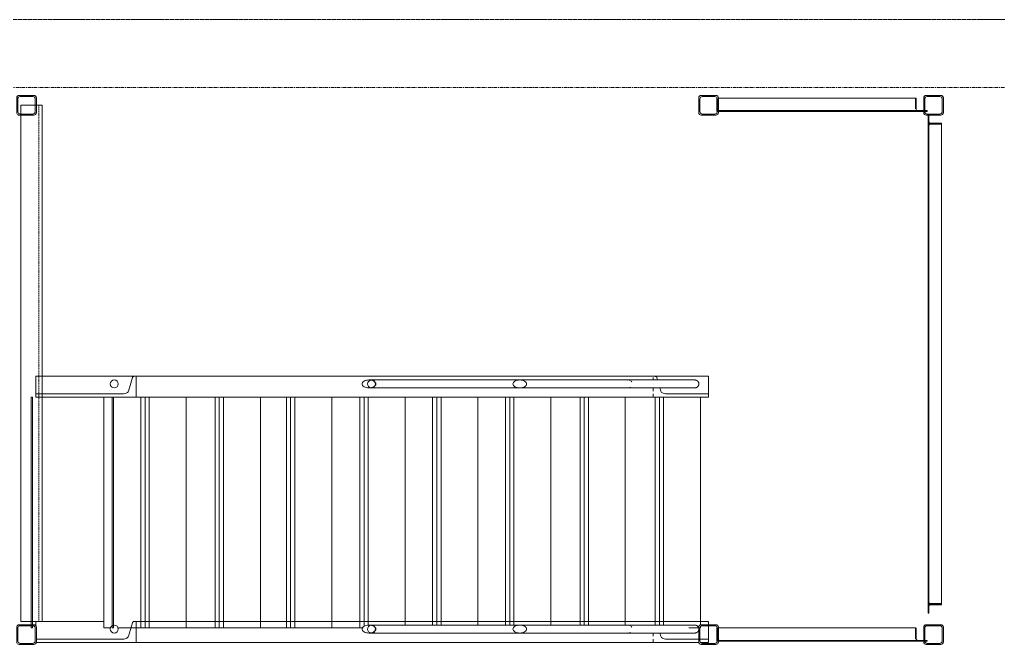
# Model space of a CAD drawing. Header units: centimetres. Extents: x -14155 to 6577, y -1225 to 8033.
# Drawn here: x -12957.2 to -12583.9, y 5476.2 to 5714.4 of the extents above; entities that cross this region are included whole.
import ezdxf

# ---------------------------------------------------------------- set-up
doc = ezdxf.new("R2010")
doc.units = ezdxf.units.CM
for name, pattern in [('_Overhead', [0.47625, 0.3175, -0.15875]), ('Grid Line', [2.2225, 1.27, -0.3175, 0.3175, -0.3175]), ('Hidden', [0.714375, 0.47625, -0.238125])]:
    doc.linetypes.add(name, pattern=pattern)
for name, color, linetype, lineweight in [('A-FLOR', 7, 'Continuous', 9), ('A-FLOR-HRAL', 7, 'Continuous', 9), ('S-BEAM', 7, 'Continuous', 9), ('S-COLS', 7, 'Continuous', 9), ('S-GRID', 7, 'Continuous', 9)]:
    doc.layers.add(name, color=color, linetype=linetype, lineweight=lineweight)

# ---------------------------------------------------------------- blocks, each defined once
blk = doc.blocks.new('HSS Rectangular-Column - 75 x 75-1752346-N01 - Planta')
at = {"layer": 'S-COLS'}
for p, q in [((2.8, 3.75), (-2.8, 3.75)), ((-3.75, 2.8), (-3.75, 0.07)), ((-3.75, 0.07), (-3.75, -2.8)), ((-3.35, 0.07), (-3.35, 2.4)), ((-3.35, -2.4), (-3.35, 0.07)), ((-2.4, 3.35), (2.4, 3.35)), ((3.35, 2.4), (3.35, 0)), ((3.35, 0), (3.35, -2.4)), ((3.75, 0), (3.75, 2.8)), ((2.4, -3.35), (-2.12, -3.35)), ((3.75, -2.8), (3.75, 0)), ((-2.8, -3.75), (-2.12, -3.75)), ((-2.12, -3.75), (2.8, -3.75))]:
    blk.add_line(p, q, dxfattribs=at)
for centre, radius, start, end in [((-2.8, 2.8), 0.95, 90, 180), ((2.8, 2.8), 0.95, 360, 90), ((-2.4, 2.4), 0.952, 90, 180), ((2.4, 2.4), 0.953, 0, 90), ((-2.8, -2.8), 0.95, 180, 245.6618), ((-2.4, -2.4), 0.953, 180, 210.1125), ((-2.8, -2.8), 0.95, 245.6618, 270), ((-2.4, -2.4), 0.953, 225, 270), ((2.4, -2.4), 0.952, 270, 0), ((2.8, -2.8), 0.95, 270, 360)]:
    blk.add_arc(centre, radius, start, end, dxfattribs=at)
blk = doc.blocks.new('HSS Rectangular-Column - 75 x 75-1752528-N01 - Planta')
at = {"layer": 'S-COLS'}
for p, q in [((2.8, 3.75), (-2.8, 3.75)), ((-3.75, 2.8), (-3.75, -2.8)), ((-3.35, -2.3975), (-3.35, 2.3975)), ((-2.3975, 3.35), (2.3975, 3.35)), ((3.35, 2.3975), (3.35, -2.3975)), ((3.75, -2.8), (3.75, 2.8)), ((2.3975, -3.35), (-2.3975, -3.35)), ((-2.8, -3.75), (2.8, -3.75))]:
    blk.add_line(p, q, dxfattribs=at)
for centre, radius, start, end in [((-2.8, 2.8), 0.95, 90, 180), ((2.8, 2.8), 0.95, 360, 90), ((-2.3975, 2.3975), 0.9525, 90, 180), ((2.3975, 2.3975), 0.9525, 0, 90), ((-2.8, -2.8), 0.95, 180, 270), ((-2.3975, -2.3975), 0.9525, 180, 270), ((2.3975, -2.3975), 0.9525, 270, 0), ((2.8, -2.8), 0.95, 270, 360)]:
    blk.add_arc(centre, radius, start, end, dxfattribs=at)
blk = doc.blocks.new('HSS Rectangular-Column - 75 x 75-V49-N01 - Planta')
at = {"layer": 'S-COLS'}
for p, q in [((2.8, 3.75), (-2.8, 3.75)), ((-3.75, 2.8), (-3.75, -2.8)), ((-3.35, -2.3975), (-3.35, 2.3975)), ((-2.3975, 3.35), (2.3975, 3.35)), ((3.35, 2.3975), (3.35, -2.3975)), ((3.75, -2.8), (3.75, 2.8)), ((2.3975, -3.35), (-2.3975, -3.35)), ((-2.8, -3.75), (2.8, -3.75))]:
    blk.add_line(p, q, dxfattribs=at)
for centre, radius, start, end in [((-2.8, 2.8), 0.95, 90, 180), ((2.8, 2.8), 0.95, 360, 90), ((-2.3975, 2.3975), 0.9525, 90, 180), ((2.3975, 2.3975), 0.9525, 0, 90), ((-2.8, -2.8), 0.95, 180, 270), ((-2.3975, -2.3975), 0.9525, 180, 270), ((2.3975, -2.3975), 0.9525, 270, 0), ((2.8, -2.8), 0.95, 270, 360)]:
    blk.add_arc(centre, radius, start, end, dxfattribs=at)
blk = doc.blocks.new('HSS Rectangular-Column - 75 x 75-V50-N01 - Planta')
at = {"layer": 'S-COLS'}
for p, q in [((2.8, 3.75), (-2.8, 3.75)), ((-3.75, 2.8), (-3.75, -2.8)), ((-3.35, -2.3975), (-3.35, 2.3975)), ((-2.3975, 3.35), (2.3975, 3.35)), ((3.35, 2.3975), (3.35, -2.3975)), ((3.75, -2.8), (3.75, 2.8)), ((2.3975, -3.35), (-2.3975, -3.35)), ((-2.8, -3.75), (2.8, -3.75))]:
    blk.add_line(p, q, dxfattribs=at)
for centre, radius, start, end in [((-2.8, 2.8), 0.95, 90, 114.338166), ((2.8, 2.8), 0.95, 360, 90), ((-2.8, 2.8), 0.95, 114.338166, 180), ((-2.3975, 2.3975), 0.9525, 149.887525, 180), ((-2.3975, 2.3975), 0.9525, 90, 135), ((2.3975, 2.3975), 0.9525, 0, 90), ((-2.8, -2.8), 0.95, 180, 217.12779), ((-2.8, -2.8), 0.95, 225, 270), ((-2.3975, -2.3975), 0.9525, 180, 210.112475), ((-2.3975, -2.3975), 0.9525, 225, 270), ((2.3975, -2.3975), 0.9525, 270, 0), ((2.8, -2.8), 0.95, 270, 360)]:
    blk.add_arc(centre, radius, start, end, dxfattribs=at)
blk = doc.blocks.new('HSS Rectangular-Column - 75 x 75-V52-N01 - Planta')
at = {"layer": 'S-COLS'}
for p, q in [((2.8, 3.75), (-2.8, 3.75)), ((-3.75, 2.8), (-3.75, -2.8)), ((-3.35, -2.3975), (-3.35, 2.3975)), ((-2.3975, 3.35), (2.3975, 3.35)), ((3.35, 2.3975), (3.35, -2.3975)), ((3.75, -2.8), (3.75, 2.8)), ((2.3975, -3.35), (-2.3975, -3.35)), ((-2.8, -3.75), (2.8, -3.75))]:
    blk.add_line(p, q, dxfattribs=at)
for centre, radius, start, end in [((-2.8, 2.8), 0.95, 90, 180), ((2.8, 2.8), 0.95, 360, 90), ((-2.3975, 2.3975), 0.9525, 90, 180), ((2.3975, 2.3975), 0.9525, 0, 90), ((-2.8, -2.8), 0.95, 180, 270), ((-2.3975, -2.3975), 0.9525, 180, 270), ((2.3975, -2.3975), 0.9525, 270, 0), ((2.8, -2.8), 0.95, 270, 360)]:
    blk.add_arc(centre, radius, start, end, dxfattribs=at)
blk = doc.blocks.new('HSS Rectangular-Column - 75 x 75-V53-N01 - Planta')
at = {"layer": 'S-COLS'}
for p, q in [((2.8, 3.75), (-2.8, 3.75)), ((-3.75, 2.8), (-3.75, -2.8)), ((-3.35, -2.3975), (-3.35, 2.3975)), ((-2.3975, 3.35), (2.3975, 3.35)), ((3.35, 2.3975), (3.35, -2.3975)), ((3.75, -2.8), (3.75, 2.8)), ((2.3975, -3.35), (-2.3975, -3.35)), ((-2.8, -3.75), (2.8, -3.75))]:
    blk.add_line(p, q, dxfattribs=at)
for centre, radius, start, end in [((-2.8, 2.8), 0.95, 90, 180), ((2.8, 2.8), 0.95, 360, 90), ((-2.3975, 2.3975), 0.9525, 90, 180), ((2.3975, 2.3975), 0.9525, 0, 90), ((-2.8, -2.8), 0.95, 180, 270), ((-2.3975, -2.3975), 0.9525, 180, 270), ((2.3975, -2.3975), 0.9525, 270, 0), ((2.8, -2.8), 0.95, 270, 360)]:
    blk.add_arc(centre, radius, start, end, dxfattribs=at)
blk = doc.blocks.new('M_L Equal Angles - L51X51X3_2-1754338-N01 - Planta')
at = {"layer": 'S-BEAM', "color": 253, "true_color": 0xaaaaaa}
for p, q in [((-12691.26, 5684.47), (-12691.26, 5679.39)), ((-12615.42, 5684.47), (-12690.67, 5684.47)), ((-12690.67, 5684.47), (-12615.56, 5684.47)), ((-12615.56, 5684.47), (-12615.42, 5684.47)), ((-12615.56, 5680.35), (-12615.56, 5684.32)), ((-12615.28, 5684.32), (-12615.28, 5680.35)), ((-12690.7, 5679.39), (-12686.69, 5679.39)), ((-12615.56, 5679.39), (-12690.7, 5679.39)), ((-12686.84, 5679.71), (-12690.4, 5679.71)), ((-12612.39, 5679.71), (-12686.84, 5679.71)), ((-12686.69, 5679.39), (-12686.69, 5679.55)), ((-12612.36, 5679.39), (-12686.69, 5679.39)), ((-12612.36, 5679.39), (-12615.56, 5679.39)), ((-12614.71, 5679.71), (-12612.39, 5679.71)), ((-12611.14, 5679.71), (-12611.99, 5679.71)), ((-12611.99, 5679.71), (-12611.14, 5679.71)), ((-12611, 5679.39), (-12611.99, 5679.39)), ((-12611, 5679.39), (-12611.99, 5679.39)), ((-12611, 5679.55), (-12611, 5679.39))]:
    blk.add_line(p, q, dxfattribs=at)
for centre, major_axis, start_param, end_param in [((-12615.42, 5684.32), (0, 0.159), 4.712389, 6.283185), ((-12690.4, 5680.35), (0, 0.635), 2.617994, 3.141593), ((-12686.84, 5679.55), (0, 0.159), 4.712389, 6.283185), ((-12614.71, 5680.35), (0, 0.635), 1.570796, 3.141593), ((-12611.14, 5679.55), (0, 0.159), 4.712389, 6.283185)]:
    blk.add_ellipse(centre, major_axis=major_axis, ratio=0.898794, start_param=start_param, end_param=end_param, dxfattribs=at)
blk = doc.blocks.new('M_L Equal Angles - L51X51X3_2-V55-N01 - Planta')
at = {"layer": 'S-BEAM', "color": 253, "true_color": 0xaaaaaa}
for p, q in [((-12691.26, 5482.46), (-12691.26, 5477.38)), ((-12615.42, 5482.46), (-12690.67, 5482.46)), ((-12690.67, 5482.46), (-12615.56, 5482.46)), ((-12615.56, 5482.46), (-12615.42, 5482.46)), ((-12615.56, 5478.33), (-12615.56, 5482.3)), ((-12615.28, 5482.3), (-12615.28, 5478.33)), ((-12690.69, 5477.38), (-12686.69, 5477.38)), ((-12615.56, 5477.38), (-12690.69, 5477.38)), ((-12686.84, 5477.7), (-12690.4, 5477.7)), ((-12612.35, 5477.7), (-12686.84, 5477.7)), ((-12686.69, 5477.38), (-12686.69, 5477.54)), ((-12612.37, 5477.38), (-12686.69, 5477.38)), ((-12612.37, 5477.38), (-12615.56, 5477.38)), ((-12614.71, 5477.7), (-12612.35, 5477.7)), ((-12611.14, 5477.7), (-12611.99, 5477.7)), ((-12611.99, 5477.7), (-12611.14, 5477.7)), ((-12611, 5477.38), (-12611.94, 5477.38)), ((-12611, 5477.38), (-12611.94, 5477.38)), ((-12611, 5477.54), (-12611, 5477.38))]:
    blk.add_line(p, q, dxfattribs=at)
for centre, major_axis, start_param, end_param in [((-12615.42, 5482.3), (0, 0.159), 4.712389, 6.283185), ((-12690.4, 5478.33), (0, 0.635), 2.617994, 3.141593), ((-12686.84, 5477.54), (0, 0.159), 4.712389, 6.283185), ((-12614.71, 5478.33), (0, 0.635), 1.570796, 3.141593), ((-12611.14, 5477.54), (0, 0.159), 4.712389, 6.283185)]:
    blk.add_ellipse(centre, major_axis=major_axis, ratio=0.898794, start_param=start_param, end_param=end_param, dxfattribs=at)
blk = doc.blocks.new('M_L Equal Angles - L51X51X3_2-1755251-N01 - Planta')
at = {"layer": 'S-BEAM', "color": 253, "true_color": 0xaaaaaa}
for p, q in [((-12610.7, 5674.78), (-12610.7, 5671.41)), ((-12605.62, 5674.78), (-12610.7, 5674.78)), ((-12610.7, 5586.96), (-12610.7, 5674.78)), ((-12610.7, 5671.41), (-12610.54, 5671.41)), ((-12610.7, 5583.13), (-12610.7, 5671.41)), ((-12610.38, 5671.51), (-12610.38, 5674.15)), ((-12610.38, 5582.65), (-12610.38, 5671.51)), ((-12609.75, 5674.57), (-12605.78, 5674.57)), ((-12605.62, 5674.68), (-12605.62, 5674.78)), ((-12605.62, 5582.65), (-12605.62, 5674.68)), ((-12605.62, 5674.68), (-12605.62, 5583.25)), ((-12610.7, 5491.48), (-12610.7, 5586.96)), ((-12610.7, 5491.48), (-12610.7, 5583.13)), ((-12610.38, 5579.67), (-12610.38, 5582.65)), ((-12605.62, 5583.25), (-12605.62, 5491.59)), ((-12605.62, 5491.59), (-12605.62, 5582.65)), ((-12610.38, 5492.12), (-12610.38, 5579.67)), ((-12610.38, 5491.55), (-12610.38, 5492.12)), ((-12610.7, 5488.11), (-12610.7, 5491.48)), ((-12610.7, 5488.11), (-12610.7, 5491.48)), ((-12610.38, 5488.22), (-12610.38, 5491.48)), ((-12610.38, 5490.85), (-12610.38, 5488.22)), ((-12609.75, 5491.48), (-12605.78, 5491.48)), ((-12605.78, 5491.27), (-12609.75, 5491.27)), ((-12605.62, 5491.48), (-12605.62, 5491.38)), ((-12610.54, 5488.11), (-12610.7, 5488.11))]:
    blk.add_line(p, q, dxfattribs=at)
for centre, major_axis, start_param, end_param in [((-12610.54, 5671.51), (0.159, 0), 4.712389, 6.283185), ((-12609.75, 5674.15), (0.635, 0), 1.570796, 3.141593), ((-12605.78, 5674.68), (0.159, 0), 4.712389, 6.283185), ((-12610.54, 5488.22), (0.159, 0), 4.712389, 6.283185), ((-12609.75, 5490.85), (0.635, 0), 1.570796, 3.141593), ((-12605.78, 5491.38), (0.159, 0), 4.712389, 6.283185)]:
    blk.add_ellipse(centre, major_axis=major_axis, ratio=0.664087, start_param=start_param, end_param=end_param, dxfattribs=at)
blk = doc.blocks.new('M_L Equal Angles - L51X51X3_2-1755276-N01 - Planta')
at = {"layer": 'S-BEAM', "color": 253, "true_color": 0xaaaaaa}
for p, q in [((-12610.7, 5674.78), (-12610.7, 5678.06)), ((-12610.7, 5674.78), (-12610.7, 5678.06)), ((-12610.38, 5674.78), (-12610.38, 5678)), ((-12610.38, 5678), (-12610.38, 5675.41)), ((-12609.75, 5674.99), (-12605.78, 5674.99)), ((-12605.62, 5674.89), (-12605.62, 5674.78)), ((-12610.7, 5579.31), (-12610.7, 5674.78)), ((-12610.7, 5583.13), (-12610.7, 5674.78)), ((-12610.38, 5674.15), (-12610.38, 5674.71)), ((-12610.38, 5586.6), (-12610.38, 5674.15)), ((-12605.78, 5674.78), (-12609.75, 5674.78)), ((-12605.62, 5583.61), (-12605.62, 5674.68)), ((-12605.62, 5674.68), (-12605.62, 5583.01)), ((-12610.38, 5583.61), (-12610.38, 5586.6)), ((-12610.7, 5494.86), (-12610.7, 5583.13)), ((-12610.38, 5494.75), (-12610.38, 5583.61)), ((-12605.62, 5491.59), (-12605.62, 5583.61)), ((-12605.62, 5583.01), (-12605.62, 5491.59)), ((-12610.7, 5491.48), (-12610.7, 5579.31)), ((-12610.54, 5494.86), (-12610.7, 5494.86)), ((-12610.7, 5494.86), (-12610.7, 5491.48)), ((-12610.38, 5492.12), (-12610.38, 5494.75)), ((-12610.7, 5491.48), (-12605.62, 5491.48)), ((-12605.78, 5491.7), (-12609.75, 5491.7)), ((-12605.62, 5491.48), (-12605.62, 5491.59))]:
    blk.add_line(p, q, dxfattribs=at)
for centre, major_axis, start_param, end_param in [((-12609.75, 5675.41), (0.635, 0), 3.141593, 4.712389), ((-12605.78, 5674.89), (0.159, 0), 0, 1.570796), ((-12610.54, 5494.75), (0.159, 0), 0, 1.570796), ((-12609.75, 5492.12), (0.635, 0), 3.141593, 4.712389), ((-12605.78, 5491.59), (0.159, 0), 0, 1.570796)]:
    blk.add_ellipse(centre, major_axis=major_axis, ratio=0.664087, start_param=start_param, end_param=end_param, dxfattribs=at)
blk = doc.blocks.new('C Shapes - C12X25-V58-N01 - Planta')
at = {"layer": 'S-BEAM', "color": 253, "true_color": 0xaaaaaa}
for p, q in [((-98.46, 1.71), (-98.46, 0.38)), ((-98.46, -6.34), (-98.46, 1.71)), ((-98.46, 1.71), (98.46, 1.71)), ((5.01, 1.71), (-98.46, 1.71)), ((-98.46, -0.36), (-98.46, 0.42)), ((-98.46, -0.65), (-98.46, 0.42)), ((10.55, 1.71), (5.39, 1.71)), ((12.81, 1.71), (11.61, 1.71)), ((98.46, 1.71), (12.91, 1.71)), ((98.46, 1.71), (98.46, -6.34)), ((98.46, 0.38), (98.46, 1.71)), ((98.46, 0.42), (98.46, -0.65)), ((98.46, 0.42), (98.46, -0.36)), ((-98.46, -0.65), (-98.46, -5.81)), ((-98.46, -0.87), (-98.46, -5.81)), ((-98.46, -5.81), (-98.46, -0.87)), ((98.46, -0.36), (98.46, -0.65)), ((98.46, -5.81), (98.46, -0.65)), ((98.46, -0.66), (98.46, -1.96)), ((98.46, -1.96), (98.46, -0.66)), ((98.46, -2.44), (98.46, -5.81)), ((98.46, -5.81), (98.46, -2.44)), ((-98.46, -5.81), (-98.46, -6.34)), ((-98.46, -5.81), (-98.46, -6.34)), ((-98.46, -6.34), (-95.11, -6.34)), ((-95.11, -6.34), (-98.46, -6.34)), ((98.46, -6.34), (-98.46, -6.34)), ((-94.76, -6.34), (98.46, -6.34)), ((98.46, -6.34), (-94.76, -6.34)), ((98.46, -6.34), (98.46, -5.81)), ((98.46, -6.34), (98.46, -5.81))]:
    blk.add_line(p, q, dxfattribs=at)
at = {"layer": 'S-BEAM', "color": 253, "linetype": 'Hidden', "true_color": 0xaaaaaa}
blk.add_line((-98.46, 0.42), (98.46, 0.42), dxfattribs=at)
blk = doc.blocks.new('Railings 13 - Railings 6-1759761-N01 - Planta')
at = {"layer": 'A-FLOR-HRAL', "color": 8, "true_color": 0x808080}
for p, q in [((-12789.93, 5681.75), (-12847.45, 5681.75)), ((-12847.45, 5678.75), (-12789.93, 5678.75)), ((-12726.52, 5681.75), (-12789.93, 5681.75)), ((-12789.93, 5678.75), (-12726.52, 5678.75))]:
    blk.add_line(p, q, dxfattribs=at)
at = {"layer": 'A-FLOR-HRAL', "flags": 128}
for points in [[(-12844.84, 5680.25), (-12844.89, 5680.55), (-12845.04, 5680.83), (-12845.28, 5681.09), (-12845.61, 5681.31), (-12846, 5681.5), (-12846.45, 5681.64), (-12846.94, 5681.73), (-12847.45, 5681.75), (-12847.96, 5681.73), (-12848.45, 5681.64), (-12848.9, 5681.5), (-12849.3, 5681.31), (-12849.62, 5681.09), (-12849.86, 5680.83), (-12850.01, 5680.55), (-12850.06, 5680.25)], [(-12850.06, 5680.25), (-12850.01, 5679.96), (-12849.86, 5679.68), (-12849.62, 5679.42), (-12849.3, 5679.19), (-12848.9, 5679.01), (-12848.45, 5678.87), (-12847.96, 5678.78), (-12847.45, 5678.75), (-12846.94, 5678.78), (-12846.45, 5678.87), (-12846, 5679.01), (-12845.61, 5679.19), (-12845.28, 5679.42), (-12845.04, 5679.68), (-12844.89, 5679.96), (-12844.84, 5680.25)], [(-12787.32, 5680.25), (-12787.37, 5680.55), (-12787.52, 5680.83), (-12787.76, 5681.09), (-12788.09, 5681.31), (-12788.48, 5681.5), (-12788.93, 5681.64), (-12789.42, 5681.73), (-12789.93, 5681.75), (-12790.44, 5681.73), (-12790.93, 5681.64), (-12791.38, 5681.5), (-12791.78, 5681.31), (-12792.1, 5681.09), (-12792.34, 5680.83), (-12792.49, 5680.55), (-12792.54, 5680.25)], [(-12792.54, 5680.25), (-12792.49, 5679.96), (-12792.34, 5679.68), (-12792.1, 5679.42), (-12791.78, 5679.19), (-12791.38, 5679.01), (-12790.93, 5678.87), (-12790.44, 5678.78), (-12789.93, 5678.75), (-12789.42, 5678.78), (-12788.93, 5678.87), (-12788.48, 5679.01), (-12788.09, 5679.19), (-12787.76, 5679.42), (-12787.52, 5679.68), (-12787.37, 5679.96), (-12787.32, 5680.25)]]:
    blk.add_lwpolyline(points, dxfattribs=at)
at = {"layer": 'A-FLOR-HRAL', "color": 8, "true_color": 0x808080, "flags": 128}
for points in [[(-12723.12, 5681.75), (-12723.13, 5681.75), (-12723.15, 5681.75), (-12723.18, 5681.75), (-12723.22, 5681.75), (-12723.28, 5681.75), (-12723.35, 5681.75), (-12723.43, 5681.75), (-12723.53, 5681.75), (-12723.63, 5681.75), (-12723.75, 5681.75), (-12723.88, 5681.75), (-12724.02, 5681.75), (-12724.18, 5681.75), (-12724.34, 5681.75), (-12724.52, 5681.75), (-12724.7, 5681.75), (-12724.9, 5681.75), (-12725.11, 5681.75), (-12725.32, 5681.75), (-12725.55, 5681.75), (-12725.78, 5681.75), (-12726.02, 5681.75), (-12726.27, 5681.75), (-12726.52, 5681.75)], [(-12726.52, 5678.75), (-12726.27, 5678.75), (-12726.02, 5678.75), (-12725.77, 5678.75), (-12725.54, 5678.75), (-12725.31, 5678.75), (-12725.1, 5678.75), (-12724.89, 5678.75), (-12724.7, 5678.75), (-12724.51, 5678.75), (-12724.34, 5678.75), (-12724.17, 5678.75), (-12724.02, 5678.75), (-12723.88, 5678.75), (-12723.75, 5678.75), (-12723.63, 5678.75), (-12723.52, 5678.75), (-12723.43, 5678.75), (-12723.35, 5678.75), (-12723.28, 5678.75), (-12723.22, 5678.75), (-12723.18, 5678.75), (-12723.15, 5678.75), (-12723.13, 5678.75), (-12723.12, 5678.75)], [(-12726.42, 5681.75), (-12726.17, 5681.75), (-12725.92, 5681.75), (-12725.68, 5681.75), (-12725.45, 5681.75), (-12725.23, 5681.75), (-12725.02, 5681.75), (-12724.81, 5681.75), (-12724.62, 5681.75), (-12724.44, 5681.75), (-12724.27, 5681.75), (-12724.11, 5681.75), (-12723.96, 5681.75), (-12723.83, 5681.75), (-12723.7, 5681.75), (-12723.59, 5681.75), (-12723.48, 5681.75), (-12723.4, 5681.75), (-12723.32, 5681.75), (-12723.25, 5681.75), (-12723.2, 5681.75), (-12723.16, 5681.75), (-12723.14, 5681.75), (-12723.12, 5681.75), (-12723.12, 5681.75)], [(-12723.12, 5678.75), (-12723.13, 5678.75), (-12723.15, 5678.75), (-12723.18, 5678.75), (-12723.22, 5678.75), (-12723.28, 5678.75), (-12723.35, 5678.75), (-12723.43, 5678.75), (-12723.53, 5678.75), (-12723.63, 5678.75), (-12723.75, 5678.75), (-12723.88, 5678.75), (-12724.02, 5678.75), (-12724.18, 5678.75), (-12724.34, 5678.75), (-12724.52, 5678.75), (-12724.7, 5678.75), (-12724.9, 5678.75), (-12725.11, 5678.75), (-12725.32, 5678.75), (-12725.55, 5678.75), (-12725.78, 5678.75), (-12726.02, 5678.75), (-12726.27, 5678.75)], [(-12723.12, 5681.75), (-12723.06, 5681.75), (-12723, 5681.75), (-12722.94, 5681.74), (-12722.88, 5681.74), (-12722.82, 5681.72), (-12722.76, 5681.71), (-12722.71, 5681.7), (-12722.65, 5681.68), (-12722.59, 5681.66), (-12722.54, 5681.64), (-12722.48, 5681.61), (-12722.43, 5681.58), (-12722.38, 5681.56), (-12722.32, 5681.53), (-12722.27, 5681.49), (-12722.22, 5681.46), (-12722.18, 5681.42), (-12722.13, 5681.38), (-12722.09, 5681.34), (-12722.04, 5681.3), (-12722, 5681.26), (-12721.96, 5681.21), (-12721.93, 5681.16), (-12721.89, 5681.11), (-12721.86, 5681.06), (-12721.83, 5681.01), (-12721.8, 5680.96), (-12721.77, 5680.91), (-12721.75, 5680.85), (-12721.72, 5680.8), (-12721.7, 5680.74), (-12721.68, 5680.68), (-12721.67, 5680.63), (-12721.65, 5680.57), (-12721.64, 5680.51), (-12721.63, 5680.45), (-12721.63, 5680.39), (-12721.62, 5680.33), (-12721.62, 5680.27), (-12721.62, 5680.25)], [(-12721.62, 5680.25), (-12721.62, 5680.19), (-12721.63, 5680.13), (-12721.63, 5680.07), (-12721.64, 5680.02), (-12721.65, 5679.96), (-12721.66, 5679.9), (-12721.68, 5679.84), (-12721.7, 5679.78), (-12721.72, 5679.73), (-12721.74, 5679.67), (-12721.76, 5679.62), (-12721.79, 5679.56), (-12721.82, 5679.51), (-12721.85, 5679.46), (-12721.88, 5679.41), (-12721.92, 5679.36), (-12721.95, 5679.31), (-12721.99, 5679.27), (-12722.03, 5679.22), (-12722.08, 5679.18), (-12722.12, 5679.14), (-12722.16, 5679.1), (-12722.21, 5679.06), (-12722.26, 5679.03), (-12722.31, 5678.99), (-12722.36, 5678.96), (-12722.41, 5678.93), (-12722.47, 5678.9), (-12722.52, 5678.88), (-12722.58, 5678.86), (-12722.63, 5678.84), (-12722.69, 5678.82), (-12722.75, 5678.8), (-12722.81, 5678.79), (-12722.87, 5678.78), (-12722.92, 5678.77), (-12722.98, 5678.76), (-12723.04, 5678.76), (-12723.1, 5678.75), (-12723.12, 5678.75)]]:
    blk.add_lwpolyline(points, dxfattribs=at)
at = {"layer": 'A-FLOR-HRAL'}
for centre, start, end in [((-12944.6, 5680.25), 0, 180), ((-12944.6, 5680.25), 180, 0), ((-12846.45, 5680.25), 98.2158, 180), ((-12846.45, 5680.25), 180, 261.7842), ((-12846.45, 5680.25), 45, 90), ((-12846.45, 5680.25), 272.9373, 315), ((-12846.45, 5680.25), 0, 36.111), ((-12846.45, 5680.25), 323.889, 0)]:
    blk.add_arc(centre, 1.5, start, end, dxfattribs=at)
at = {"layer": 'A-FLOR-HRAL', "color": 8, "true_color": 0x808080}
for start, end in [(60, 105), (255, 300), (30, 45)]:
    blk.add_arc((-12748.44, 5680.25), 1.5, start, end, dxfattribs=at)
blk = doc.blocks.new('Railings 15 - Railings 6-1760135-N01 - Planta')
at = {"layer": 'A-FLOR-HRAL', "color": 8, "true_color": 0x808080}
for p, q in [((-12789.93, 5681.75), (-12847.45, 5681.75)), ((-12847.45, 5678.75), (-12789.93, 5678.75)), ((-12726.52, 5681.75), (-12789.93, 5681.75)), ((-12789.93, 5678.75), (-12726.52, 5678.75))]:
    blk.add_line(p, q, dxfattribs=at)
at = {"layer": 'A-FLOR-HRAL', "flags": 128}
for points in [[(-12844.84, 5680.25), (-12844.89, 5680.55), (-12845.04, 5680.83), (-12845.28, 5681.09), (-12845.61, 5681.31), (-12846, 5681.5), (-12846.45, 5681.64), (-12846.94, 5681.73), (-12847.45, 5681.75), (-12847.96, 5681.73), (-12848.45, 5681.64), (-12848.9, 5681.5), (-12849.3, 5681.31), (-12849.62, 5681.09), (-12849.86, 5680.83), (-12850.01, 5680.55), (-12850.06, 5680.25)], [(-12850.06, 5680.25), (-12850.01, 5679.96), (-12849.86, 5679.68), (-12849.62, 5679.42), (-12849.3, 5679.19), (-12848.9, 5679.01), (-12848.45, 5678.87), (-12847.96, 5678.78), (-12847.45, 5678.75), (-12846.94, 5678.78), (-12846.45, 5678.87), (-12846, 5679.01), (-12845.61, 5679.19), (-12845.28, 5679.42), (-12845.04, 5679.68), (-12844.89, 5679.96), (-12844.84, 5680.25)], [(-12787.32, 5680.25), (-12787.37, 5680.55), (-12787.52, 5680.83), (-12787.76, 5681.09), (-12788.09, 5681.31), (-12788.48, 5681.5), (-12788.93, 5681.64), (-12789.42, 5681.73), (-12789.93, 5681.75), (-12790.44, 5681.73), (-12790.93, 5681.64), (-12791.38, 5681.5), (-12791.78, 5681.31), (-12792.1, 5681.09), (-12792.34, 5680.83), (-12792.49, 5680.55), (-12792.54, 5680.25)], [(-12792.54, 5680.25), (-12792.49, 5679.96), (-12792.34, 5679.68), (-12792.1, 5679.42), (-12791.78, 5679.19), (-12791.38, 5679.01), (-12790.93, 5678.87), (-12790.44, 5678.78), (-12789.93, 5678.75), (-12789.42, 5678.78), (-12788.93, 5678.87), (-12788.48, 5679.01), (-12788.09, 5679.19), (-12787.76, 5679.42), (-12787.52, 5679.68), (-12787.37, 5679.96), (-12787.32, 5680.25)]]:
    blk.add_lwpolyline(points, dxfattribs=at)
at = {"layer": 'A-FLOR-HRAL', "color": 8, "true_color": 0x808080, "flags": 128}
for points in [[(-12723.12, 5681.75), (-12723.13, 5681.75), (-12723.15, 5681.75), (-12723.18, 5681.75), (-12723.22, 5681.75), (-12723.28, 5681.75), (-12723.35, 5681.75), (-12723.43, 5681.75), (-12723.53, 5681.75), (-12723.63, 5681.75), (-12723.75, 5681.75), (-12723.88, 5681.75), (-12724.02, 5681.75), (-12724.18, 5681.75), (-12724.34, 5681.75), (-12724.52, 5681.75), (-12724.7, 5681.75), (-12724.9, 5681.75), (-12725.11, 5681.75), (-12725.32, 5681.75), (-12725.55, 5681.75), (-12725.78, 5681.75), (-12726.02, 5681.75), (-12726.27, 5681.75), (-12726.52, 5681.75)], [(-12726.52, 5678.75), (-12726.27, 5678.75), (-12726.02, 5678.75), (-12725.77, 5678.75), (-12725.54, 5678.75), (-12725.31, 5678.75), (-12725.1, 5678.75), (-12724.89, 5678.75), (-12724.7, 5678.75), (-12724.51, 5678.75), (-12724.34, 5678.75), (-12724.17, 5678.75), (-12724.02, 5678.75), (-12723.88, 5678.75), (-12723.75, 5678.75), (-12723.63, 5678.75), (-12723.52, 5678.75), (-12723.43, 5678.75), (-12723.35, 5678.75), (-12723.28, 5678.75), (-12723.22, 5678.75), (-12723.18, 5678.75), (-12723.15, 5678.75), (-12723.13, 5678.75), (-12723.12, 5678.75)], [(-12726.42, 5681.75), (-12726.17, 5681.75), (-12725.92, 5681.75), (-12725.68, 5681.75), (-12725.45, 5681.75), (-12725.23, 5681.75), (-12725.02, 5681.75), (-12724.81, 5681.75), (-12724.62, 5681.75), (-12724.44, 5681.75), (-12724.27, 5681.75), (-12724.11, 5681.75), (-12723.96, 5681.75), (-12723.83, 5681.75), (-12723.7, 5681.75), (-12723.59, 5681.75), (-12723.48, 5681.75), (-12723.4, 5681.75), (-12723.32, 5681.75), (-12723.25, 5681.75), (-12723.2, 5681.75), (-12723.16, 5681.75), (-12723.14, 5681.75), (-12723.12, 5681.75), (-12723.12, 5681.75)], [(-12723.12, 5678.75), (-12723.13, 5678.75), (-12723.15, 5678.75), (-12723.18, 5678.75), (-12723.22, 5678.75), (-12723.28, 5678.75), (-12723.35, 5678.75), (-12723.43, 5678.75), (-12723.53, 5678.75), (-12723.63, 5678.75), (-12723.75, 5678.75), (-12723.88, 5678.75), (-12724.02, 5678.75), (-12724.18, 5678.75), (-12724.34, 5678.75), (-12724.52, 5678.75), (-12724.7, 5678.75), (-12724.9, 5678.75), (-12725.11, 5678.75), (-12725.32, 5678.75), (-12725.55, 5678.75), (-12725.78, 5678.75), (-12726.02, 5678.75), (-12726.27, 5678.75)], [(-12723.12, 5681.75), (-12723.06, 5681.75), (-12723, 5681.75), (-12722.94, 5681.74), (-12722.88, 5681.74), (-12722.82, 5681.72), (-12722.76, 5681.71), (-12722.71, 5681.7), (-12722.65, 5681.68), (-12722.59, 5681.66), (-12722.54, 5681.64), (-12722.48, 5681.61), (-12722.43, 5681.58), (-12722.38, 5681.56), (-12722.32, 5681.53), (-12722.27, 5681.49), (-12722.22, 5681.46), (-12722.18, 5681.42), (-12722.13, 5681.38), (-12722.09, 5681.34), (-12722.04, 5681.3), (-12722, 5681.26), (-12721.96, 5681.21), (-12721.93, 5681.16), (-12721.89, 5681.11), (-12721.86, 5681.06), (-12721.83, 5681.01), (-12721.8, 5680.96), (-12721.77, 5680.91), (-12721.75, 5680.85), (-12721.72, 5680.8), (-12721.7, 5680.74), (-12721.68, 5680.68), (-12721.67, 5680.63), (-12721.65, 5680.57)], [(-12721.65, 5679.96), (-12721.66, 5679.9), (-12721.68, 5679.84), (-12721.7, 5679.78), (-12721.72, 5679.73), (-12721.74, 5679.67), (-12721.76, 5679.62), (-12721.79, 5679.56), (-12721.82, 5679.51), (-12721.85, 5679.46), (-12721.88, 5679.41), (-12721.92, 5679.36), (-12721.95, 5679.31), (-12721.99, 5679.27), (-12722.03, 5679.22), (-12722.08, 5679.18), (-12722.12, 5679.14), (-12722.16, 5679.1), (-12722.21, 5679.06), (-12722.26, 5679.03), (-12722.31, 5678.99), (-12722.36, 5678.96), (-12722.41, 5678.93), (-12722.47, 5678.9), (-12722.52, 5678.88), (-12722.58, 5678.86), (-12722.63, 5678.84), (-12722.69, 5678.82), (-12722.75, 5678.8), (-12722.81, 5678.79), (-12722.87, 5678.78), (-12722.92, 5678.77), (-12722.98, 5678.76), (-12723.04, 5678.76), (-12723.1, 5678.75), (-12723.12, 5678.75)]]:
    blk.add_lwpolyline(points, dxfattribs=at)
at = {"layer": 'A-FLOR-HRAL'}
for centre, start, end in [((-12944.6, 5680.25), 0, 180), ((-12944.6, 5680.25), 180, 0), ((-12846.45, 5680.25), 98.2158, 180), ((-12846.45, 5680.25), 180, 261.7842), ((-12846.45, 5680.25), 45, 90), ((-12846.45, 5680.25), 272.9373, 315), ((-12846.45, 5680.25), 0, 36.111), ((-12846.45, 5680.25), 323.889, 0)]:
    blk.add_arc(centre, 1.5, start, end, dxfattribs=at)
at = {"layer": 'A-FLOR-HRAL', "color": 8, "true_color": 0x808080}
for start, end in [(60, 105), (255, 300), (30, 45)]:
    blk.add_arc((-12748.44, 5680.25), 1.5, start, end, dxfattribs=at)
blk = doc.blocks.new('Railings 16 - Railings 16-1761425-N01 - Planta')
at = {"layer": 'A-FLOR-HRAL'}
for p, q in [((-12952.31, 5570.46), (-12952.81, 5570.46)), ((-12952.81, 5570.46), (-12952.81, 5484.84)), ((-12952.31, 5484.84), (-12952.31, 5570.46)), ((-12921.44, 5570.46), (-12921.94, 5570.46)), ((-12921.94, 5570.46), (-12921.94, 5482.42)), ((-12921.44, 5482.42), (-12921.44, 5570.46)), ((-12952.81, 5484.84), (-12952.81, 5483.65)), ((-12952.31, 5483.65), (-12952.31, 5484.84)), ((-12952.81, 5483.3), (-12952.81, 5482.42)), ((-12952.81, 5482.42), (-12952.31, 5482.42)), ((-12952.31, 5482.42), (-12952.31, 5483.26)), ((-12921.94, 5482.42), (-12921.44, 5482.42))]:
    blk.add_line(p, q, dxfattribs=at)
at = {"layer": 'A-FLOR-HRAL', "color": 8, "true_color": 0x808080}
for p, q in [((-12925.04, 5570.46), (-12921.94, 5570.46)), ((-12925.04, 5570.39), (-12925.04, 5482.42)), ((-12921.44, 5570.46), (-12913.04, 5570.46)), ((-12912.79, 5570.46), (-12910.96, 5570.46)), ((-12910.96, 5570.46), (-12909.36, 5570.46)), ((-12910.96, 5484.94), (-12910.96, 5570.39)), ((-12909.36, 5570.46), (-12907.76, 5570.46)), ((-12909.36, 5484.94), (-12909.36, 5570.39)), ((-12907.76, 5570.46), (-12893.68, 5570.46)), ((-12907.76, 5484.94), (-12907.76, 5570.39)), ((-12893.68, 5570.46), (-12882.64, 5570.46)), ((-12893.68, 5484.94), (-12893.68, 5570.39)), ((-12882.64, 5570.46), (-12881.04, 5570.46)), ((-12882.64, 5484.94), (-12882.64, 5570.39)), ((-12881.04, 5570.46), (-12879.43, 5570.46)), ((-12881.04, 5484.94), (-12881.04, 5570.39)), ((-12879.43, 5570.46), (-12865.35, 5570.46)), ((-12879.43, 5484.94), (-12879.43, 5570.39)), ((-12865.35, 5570.46), (-12855.43, 5570.46)), ((-12865.35, 5484.94), (-12865.35, 5570.39)), ((-12855.43, 5570.46), (-12853.83, 5570.46)), ((-12855.43, 5484.94), (-12855.43, 5570.39)), ((-12853.83, 5570.46), (-12852.23, 5570.46)), ((-12853.83, 5484.94), (-12853.83, 5570.39)), ((-12852.23, 5570.46), (-12838.15, 5570.46)), ((-12852.23, 5484.94), (-12852.23, 5570.39)), ((-12838.15, 5570.46), (-12827.44, 5570.46)), ((-12838.15, 5484.94), (-12838.15, 5570.39)), ((-12827.44, 5570.46), (-12825.84, 5570.46)), ((-12827.44, 5484.94), (-12827.44, 5570.39)), ((-12825.84, 5570.46), (-12824.24, 5570.46)), ((-12825.84, 5484.94), (-12825.84, 5570.39)), ((-12824.24, 5570.46), (-12810.16, 5570.46)), ((-12824.24, 5484.94), (-12824.24, 5570.39)), ((-12810.16, 5570.46), (-12799.68, 5570.46)), ((-12810.16, 5484.94), (-12810.16, 5570.39)), ((-12799.68, 5570.46), (-12798.08, 5570.46)), ((-12799.68, 5484.94), (-12799.68, 5570.39)), ((-12798.08, 5570.46), (-12796.47, 5570.46)), ((-12798.08, 5484.94), (-12798.08, 5570.39)), ((-12796.47, 5570.46), (-12782.39, 5570.46)), ((-12796.47, 5484.94), (-12796.47, 5570.39)), ((-12782.39, 5570.46), (-12771.89, 5570.46)), ((-12782.39, 5484.94), (-12782.39, 5570.39)), ((-12771.89, 5570.46), (-12770.29, 5570.46)), ((-12771.89, 5484.94), (-12771.89, 5570.39)), ((-12770.29, 5570.46), (-12768.69, 5570.46)), ((-12770.29, 5484.94), (-12770.29, 5570.39)), ((-12768.69, 5570.46), (-12754.61, 5570.46)), ((-12768.69, 5484.94), (-12768.69, 5570.39)), ((-12754.61, 5570.46), (-12743.47, 5570.46)), ((-12754.61, 5484.94), (-12754.61, 5570.39)), ((-12743.47, 5570.46), (-12741.87, 5570.46)), ((-12743.47, 5484.94), (-12743.47, 5570.39)), ((-12741.87, 5570.46), (-12740.27, 5570.46)), ((-12741.87, 5484.94), (-12741.87, 5570.39)), ((-12740.27, 5570.46), (-12726.19, 5570.46)), ((-12740.27, 5484.94), (-12740.27, 5570.39)), ((-12726.19, 5570.46), (-12714.76, 5570.46)), ((-12726.19, 5484.94), (-12726.19, 5570.39)), ((-12714.76, 5570.46), (-12713.16, 5570.46)), ((-12714.76, 5484.94), (-12714.76, 5570.39)), ((-12713.16, 5570.46), (-12711.56, 5570.46)), ((-12713.16, 5484.94), (-12713.16, 5570.39)), ((-12711.56, 5570.46), (-12697.48, 5570.46)), ((-12711.56, 5484.94), (-12711.56, 5570.39)), ((-12697.48, 5484.94), (-12697.48, 5570.39)), ((-12910.96, 5482.42), (-12910.96, 5484.94)), ((-12909.36, 5482.42), (-12909.36, 5484.94)), ((-12907.76, 5482.42), (-12907.76, 5484.94)), ((-12893.68, 5482.42), (-12893.68, 5484.94)), ((-12882.64, 5482.42), (-12882.64, 5484.94)), ((-12881.04, 5482.42), (-12881.04, 5484.94)), ((-12879.43, 5482.42), (-12879.43, 5484.94)), ((-12865.35, 5482.42), (-12865.35, 5484.94)), ((-12855.43, 5482.42), (-12855.43, 5484.94)), ((-12853.83, 5482.42), (-12853.83, 5484.94)), ((-12852.23, 5482.42), (-12852.23, 5484.94)), ((-12838.15, 5482.42), (-12838.15, 5484.94)), ((-12827.44, 5482.42), (-12827.44, 5484.94)), ((-12825.84, 5483.04), (-12825.84, 5484.94)), ((-12824.24, 5483.49), (-12824.24, 5484.94)), ((-12810.16, 5483.47), (-12810.16, 5484.94)), ((-12799.68, 5483.47), (-12799.68, 5484.94)), ((-12798.08, 5483.47), (-12798.08, 5484.94)), ((-12796.47, 5483.47), (-12796.47, 5484.94)), ((-12782.39, 5483.36), (-12782.39, 5484.94)), ((-12771.89, 5483.42), (-12771.89, 5484.94)), ((-12770.29, 5483.42), (-12770.29, 5484.94)), ((-12768.69, 5483.42), (-12768.69, 5484.94)), ((-12754.61, 5483.47), (-12754.61, 5484.94)), ((-12743.47, 5483.43), (-12743.47, 5484.94)), ((-12741.87, 5483.43), (-12741.87, 5484.94)), ((-12740.27, 5483.44), (-12740.27, 5484.94)), ((-12726.19, 5483.44), (-12726.19, 5484.94)), ((-12714.76, 5483.45), (-12714.76, 5484.94)), ((-12713.16, 5483.45), (-12713.16, 5484.94)), ((-12711.56, 5483.44), (-12711.56, 5484.94)), ((-12697.48, 5483.55), (-12697.48, 5484.94)), ((-12922.44, 5482.42), (-12925.04, 5482.42)), ((-12914.76, 5482.42), (-12919.79, 5482.42)), ((-12912.79, 5482.42), (-12914.76, 5482.42)), ((-12910.96, 5482.42), (-12912.79, 5482.42)), ((-12909.36, 5482.42), (-12910.96, 5482.42)), ((-12907.76, 5482.42), (-12909.36, 5482.42)), ((-12893.68, 5482.42), (-12907.76, 5482.42)), ((-12882.64, 5482.42), (-12893.68, 5482.42)), ((-12881.04, 5482.42), (-12882.64, 5482.42)), ((-12879.43, 5482.42), (-12881.04, 5482.42)), ((-12865.35, 5482.42), (-12879.43, 5482.42)), ((-12855.43, 5482.42), (-12865.35, 5482.42)), ((-12853.83, 5482.42), (-12855.43, 5482.42)), ((-12852.23, 5482.42), (-12853.83, 5482.42)), ((-12838.15, 5482.42), (-12852.23, 5482.42)), ((-12827.44, 5482.42), (-12838.15, 5482.42)), ((-12826.21, 5482.42), (-12827.44, 5482.42)), ((-12698.17, 5482.42), (-12701.96, 5482.42)), ((-12697.48, 5482.42), (-12697.48, 5483))]:
    blk.add_line(p, q, dxfattribs=at)

msp = doc.modelspace()

# ---------------------------------------------------------------- linework, layer by layer
at = {"layer": 'A-FLOR', "color": 8, "linetype": '_Overhead', "true_color": 0x808080}
for p, q in [((-13199.046, 5714.431), (-12404.809, 5714.431)), ((-12404.809, 5714.431), (-13199.046, 5714.431))]:
    msp.add_line(p, q, dxfattribs=at)
at = {"layer": 'S-BEAM', "color": 253, "true_color": 0xaaaaaa}
for p, q in [((-12948.651, 5578.442), (-12951.019, 5578.442)), ((-12951.019, 5578.442), (-12951.019, 5578.425)), ((-12951.019, 5577.911), (-12951.019, 5572.749)), ((-12951.019, 5572.749), (-12951.019, 5577.911)), ((-12950.084, 5578.442), (-12948.651, 5578.442)), ((-12912.786, 5578.442), (-12948.651, 5578.442)), ((-12948.651, 5578.442), (-12912.786, 5578.442)), ((-12914.182, 5577.911), (-12915.685, 5572.749)), ((-12912.786, 5578.442), (-12913.084, 5578.442)), ((-12715.257, 5578.442), (-12912.786, 5578.442)), ((-12912.786, 5570.391), (-12912.786, 5578.442)), ((-12912.786, 5578.442), (-12694.415, 5578.442)), ((-12912.786, 5578.442), (-12715.556, 5578.442)), ((-12715.556, 5578.442), (-12715.257, 5578.442)), ((-12715.556, 5576.948), (-12715.556, 5577.911)), ((-12714.16, 5577.911), (-12713.88, 5576.949)), ((-12694.415, 5578.442), (-12694.415, 5570.391)), ((-12694.415, 5572.749), (-12694.415, 5577.911)), ((-12715.556, 5572.749), (-12715.556, 5574.054)), ((-12713.036, 5574.053), (-12712.656, 5572.749)), ((-12948.651, 5571.686), (-12951.019, 5571.686)), ((-12951.019, 5571.686), (-12951.019, 5570.391)), ((-12951.019, 5570.391), (-12951.019, 5571.686)), ((-12951.019, 5570.391), (-12948.651, 5570.391)), ((-12950.084, 5570.391), (-12948.651, 5570.391)), ((-12917.88, 5571.686), (-12948.651, 5571.686)), ((-12948.651, 5570.391), (-12912.786, 5570.391)), ((-12948.651, 5570.391), (-12925.042, 5570.391)), ((-12912.786, 5570.391), (-12694.415, 5570.391)), ((-12715.556, 5570.456), (-12715.556, 5571.712)), ((-12694.415, 5571.686), (-12710.461, 5571.686)), ((-12697.477, 5570.391), (-12694.415, 5570.391)), ((-12694.415, 5570.391), (-12694.415, 5571.686)), ((-12948.651, 5484.944), (-12951.019, 5484.944)), ((-12951.019, 5484.927), (-12951.019, 5484.944)), ((-12949.982, 5484.944), (-12948.651, 5484.944)), ((-12925.042, 5484.944), (-12948.651, 5484.944)), ((-12948.651, 5484.944), (-12925.042, 5484.944)), ((-12912.786, 5484.944), (-12913.084, 5484.944)), ((-12912.786, 5476.893), (-12912.786, 5484.944)), ((-12694.415, 5484.944), (-12912.786, 5484.944)), ((-12694.415, 5484.944), (-12694.415, 5483.654)), ((-12951.019, 5483.157), (-12951.019, 5484.413)), ((-12951.019, 5484.413), (-12951.019, 5483.157)), ((-12914.182, 5484.413), (-12915.685, 5479.251)), ((-12694.415, 5483.654), (-12694.415, 5484.413)), ((-12694.415, 5479.251), (-12694.415, 5483.254)), ((-12694.415, 5483.254), (-12694.415, 5476.893)), ((-12917.88, 5478.188), (-12950.832, 5478.188)), ((-12715.556, 5480.556), (-12715.556, 5479.251)), ((-12715.556, 5478.214), (-12715.556, 5476.893)), ((-12712.656, 5479.251), (-12713.036, 5480.554)), ((-12698.165, 5478.188), (-12710.461, 5478.188)), ((-12694.415, 5478.188), (-12697.765, 5478.188)), ((-12694.415, 5476.893), (-12694.415, 5478.188)), ((-12950.919, 5476.893), (-12912.786, 5476.893)), ((-12950.919, 5476.893), (-12912.786, 5476.893)), ((-12698.077, 5476.893), (-12912.786, 5476.893)), ((-12912.786, 5476.893), (-12715.556, 5476.893)), ((-12715.556, 5476.893), (-12698.077, 5476.893)), ((-12694.415, 5476.893), (-12697.511, 5476.893)), ((-12697.511, 5476.893), (-12694.415, 5476.893))]:
    msp.add_line(p, q, dxfattribs=at)
at = {"layer": 'S-BEAM', "color": 253, "true_color": 0xaaaaaa, "flags": 128}
for points in [[(-12951.019, 5578.425), (-12951.019, 5578.374), (-12951.019, 5578.292), (-12951.019, 5578.183), (-12951.019, 5578.054), (-12951.019, 5577.911)], [(-12913.084, 5578.442), (-12913.306, 5578.43), (-12913.519, 5578.392), (-12913.715, 5578.33), (-12913.885, 5578.248), (-12914.023, 5578.148), (-12914.123, 5578.034), (-12914.182, 5577.911)], [(-12715.257, 5578.442), (-12715.035, 5578.43), (-12714.822, 5578.392), (-12714.627, 5578.33), (-12714.457, 5578.248), (-12714.319, 5578.148), (-12714.219, 5578.034), (-12714.16, 5577.911)], [(-12694.415, 5577.911), (-12694.415, 5578.054), (-12694.415, 5578.183), (-12694.415, 5578.292), (-12694.415, 5578.374), (-12694.415, 5578.425), (-12694.415, 5578.442)], [(-12951.019, 5572.749), (-12951.019, 5572.464), (-12951.019, 5572.205), (-12951.019, 5571.988), (-12951.019, 5571.823), (-12951.019, 5571.721), (-12951.019, 5571.686)], [(-12915.685, 5572.749), (-12915.802, 5572.503), (-12916.003, 5572.275), (-12916.279, 5572.075), (-12916.619, 5571.91), (-12917.01, 5571.787), (-12917.436, 5571.712), (-12917.88, 5571.686)], [(-12712.656, 5572.749), (-12712.539, 5572.503), (-12712.339, 5572.275), (-12712.063, 5572.075), (-12711.722, 5571.91), (-12711.331, 5571.787), (-12710.905, 5571.712), (-12710.461, 5571.686)], [(-12694.415, 5571.686), (-12694.415, 5571.721), (-12694.415, 5571.823), (-12694.415, 5571.988), (-12694.415, 5572.205), (-12694.415, 5572.464), (-12694.415, 5572.749)], [(-12951.019, 5484.794), (-12951.019, 5484.876), (-12951.019, 5484.927)], [(-12951.019, 5484.413), (-12951.019, 5484.555), (-12951.019, 5484.685), (-12951.019, 5484.794)], [(-12913.084, 5484.944), (-12913.306, 5484.932), (-12913.519, 5484.894), (-12913.715, 5484.832), (-12913.885, 5484.75), (-12914.023, 5484.65), (-12914.123, 5484.536), (-12914.182, 5484.413)], [(-12694.415, 5484.413), (-12694.415, 5484.555), (-12694.415, 5484.685), (-12694.415, 5484.794), (-12694.415, 5484.876), (-12694.415, 5484.927), (-12694.415, 5484.944)], [(-12915.685, 5479.251), (-12915.802, 5479.005), (-12916.003, 5478.777), (-12916.279, 5478.577), (-12916.619, 5478.412), (-12917.01, 5478.289), (-12917.436, 5478.213), (-12917.88, 5478.188)], [(-12710.461, 5478.188), (-12710.905, 5478.213), (-12711.331, 5478.289), (-12711.722, 5478.412), (-12712.063, 5478.577), (-12712.339, 5478.777), (-12712.539, 5479.005), (-12712.656, 5479.251)], [(-12694.415, 5478.188), (-12694.415, 5478.223), (-12694.415, 5478.325), (-12694.415, 5478.489), (-12694.415, 5478.707), (-12694.415, 5478.966), (-12694.415, 5479.251)]]:
    msp.add_lwpolyline(points, dxfattribs=at)
at = {"layer": 'S-GRID', "color": 253, "linetype": 'Grid Line', "true_color": 0xaaaaaa}
msp.add_line((-14005.363, 5688.539), (2922.583, 5688.539), dxfattribs=at)

# ---------------------------------------------------------------- block references
at = {"layer": 'A-FLOR-HRAL'}
for name, p in [('Railings 13 - Railings 6-1759761-N01 - Planta', (23.484, -104.753)), ('Railings 15 - Railings 6-1760135-N01 - Planta', (23.484, -198.251))]:
    msp.add_blockref(name, p, dxfattribs=at)
at = {"layer": 'A-FLOR-HRAL', "color": 8, "true_color": 0x808080}
msp.add_blockref('Railings 16 - Railings 16-1761425-N01 - Planta', (0, 0), dxfattribs=at)
at = {"layer": 'S-BEAM', "color": 253, "true_color": 0xaaaaaa}
for name in ['M_L Equal Angles - L51X51X3_2-1754338-N01 - Planta', 'M_L Equal Angles - L51X51X3_2-1755276-N01 - Planta', 'M_L Equal Angles - L51X51X3_2-1755251-N01 - Planta', 'M_L Equal Angles - L51X51X3_2-V55-N01 - Planta']:
    msp.add_blockref(name, (0, 0), dxfattribs=at)
at = {"layer": 'S-BEAM', "color": 253, "true_color": 0xaaaaaa, "rotation": 270}
msp.add_blockref('C Shapes - C12X25-V58-N01 - Planta', (-12950.363, 5583.296), dxfattribs=at)
at = {"layer": 'S-COLS'}
for name, p in [('HSS Rectangular-Column - 75 x 75-1752346-N01 - Planta', (-12954.582, 5681.754)), ('HSS Rectangular-Column - 75 x 75-1752528-N01 - Planta', (-12694.415, 5681.754)), ('HSS Rectangular-Column - 75 x 75-V49-N01 - Planta', (-12608.641, 5681.754)), ('HSS Rectangular-Column - 75 x 75-V50-N01 - Planta', (-12954.582, 5479.904)), ('HSS Rectangular-Column - 75 x 75-V52-N01 - Planta', (-12694.415, 5479.904)), ('HSS Rectangular-Column - 75 x 75-V53-N01 - Planta', (-12608.641, 5479.904))]:
    msp.add_blockref(name, p, dxfattribs=at)

doc.saveas('drawing.dxf')
